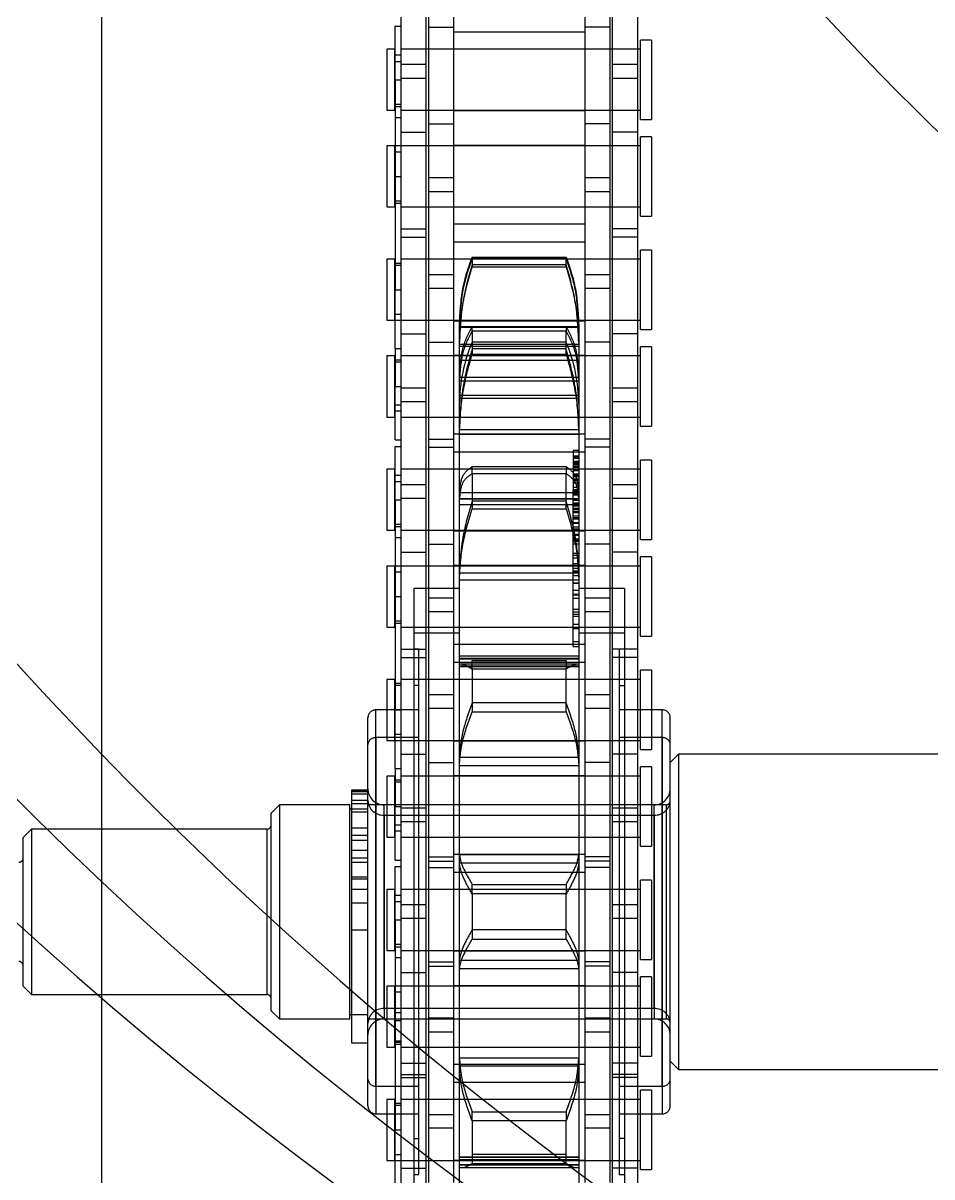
# Model space of a CAD drawing. Header units: metres. Extents: x 0 to 63075, y 0 to 44550.
# Drawn here: x 14320 to 14375, y 24918.5 to 24988.3 of the extents above; entities that cross this region are included whole.
import ezdxf

# ---------------------------------------------------------------- set-up
doc = ezdxf.new("R2010")
doc.units = ezdxf.units.M
doc.header["$LTSCALE"] = 75
doc.linetypes.add('HIDDEN2', pattern=[4.7625, 3.175, -1.5875])
for name, color, linetype in [('SDM', 7, 'Continuous'), ('SL1', 8, 'Continuous'), ('SL4', 4, 'Continuous'), ('ST1', 7, 'HIDDEN2')]:
    doc.layers.add(name, color=color, linetype=linetype)

# ---------------------------------------------------------------- blocks, each defined once
blk = doc.blocks.new('A$C29c634ac')
at = {"layer": 'SL1'}
for centre, major_axis, start_param, end_param in [((6214.183, 2446.586), (0, -241.3), 4.71239, 6.283185), ((6222.004, 2446.586), (0, -241.3), 4.712389, 6.283185), ((6222.004, 2446.586), (0, -241.3), 4.71239, 6.283185), ((6229.827, 2446.586), (0, -241.3), 4.712389, 7.118354), ((6236.388, 2446.586), (0, -182.55), 4.712389, 6.763135)]:
    blk.add_ellipse(centre, major_axis=major_axis, ratio=0.965926, start_param=start_param, end_param=end_param, dxfattribs=at)
blk = doc.blocks.new('A$Ca53c419a')
at = {"layer": 'SL4'}
blk.add_line((215, 486.24), (1004.763, 486.24), dxfattribs=at)
at = {"layer": 'ST1'}
for p, q in [((500.263, 491), (499.763, 490.5)), ((509.763, 490.5), (499.763, 490.5)), ((499.763, 490.5), (499.763, 476.25)), ((500.263, 491), (509.263, 491)), ((509.763, 490.5), (509.263, 491)), ((509.763, 476.25), (509.763, 490.5)), ((215, 486.24), (1004.763, 486.24)), ((498.788, 476), (498.288, 475.5)), ((498.788, 476), (510.738, 476)), ((509.726, 476.25), (499.763, 476.25)), ((511.238, 475.5), (510.738, 476)), ((511.238, 475.5), (498.288, 475.5)), ((498.288, 475.5), (498.288, 471.245)), ((511.238, 471.245), (511.238, 475.5)), ((512.124, 471.145), (496.837, 471.145)), ((496.837, 471.145), (496.837, 470.145)), ((498.288, 471.245), (510.346, 471.245)), ((498.563, 471.245), (498.563, 470.145)), ((498.563, 471.145), (498.563, 470.145)), ((503.67, 471.145), (503.67, 470.145)), ((505.307, 471.145), (505.307, 470.145)), ((506.132, 471.145), (506.132, 470.145)), ((506.766, 471.145), (506.766, 470.145)), ((506.89, 471.145), (506.89, 470.145)), ((507.761, 471.145), (507.761, 470.145)), ((508.039, 471.145), (508.039, 470.145)), ((508.466, 470.145), (508.466, 471.145)), ((509.094, 471.145), (509.094, 470.145)), ((509.405, 471.145), (509.405, 470.145)), ((509.837, 471.145), (509.837, 470.145)), ((510.346, 471.245), (511.238, 471.245)), ((510.794, 470.145), (510.794, 471.145)), ((510.963, 470.145), (510.963, 471.245)), ((510.963, 470.145), (510.963, 471.145)), ((511.321, 471.145), (511.321, 470.145)), ((511.51, 471.145), (511.51, 470.145)), ((511.513, 471.145), (511.513, 470.145)), ((511.899, 471.145), (511.899, 470.145)), ((512.033, 471.145), (512.033, 470.145)), ((512.092, 470.145), (512.092, 471.145)), ((512.124, 470.145), (512.124, 471.145)), ((515.297, 469.656), (492.548, 469.656)), ((492.548, 469.656), (492.548, 467.056)), ((493.036, 470.145), (514.875, 470.145)), ((494.228, 469.656), (494.228, 467.056)), ((494.228, 469.656), (516.977, 469.656)), ((498.288, 470.145), (498.288, 452.105)), ((511.238, 452.105), (511.238, 470.145)), ((514.875, 470.145), (516.489, 470.145)), ((515.297, 467.056), (515.297, 469.656)), ((516.978, 467.056), (516.978, 469.656)), ((493.422, 469), (489.732, 469)), ((489.732, 469), (489.732, 468.526)), ((493.422, 468.526), (493.422, 469)), ((500.279, 469), (496.589, 469)), ((496.589, 469), (496.589, 468.526)), ((498.288, 469.168), (498.288, 452.832)), ((510.611, 469.168), (498.293, 469.168)), ((498.914, 452.832), (498.914, 469.168)), ((498.914, 469.168), (511.232, 469.168)), ((500.279, 468.526), (500.279, 469)), ((506.122, 469), (502.432, 469)), ((502.432, 469), (502.432, 468.526)), ((506.122, 468.526), (506.122, 469)), ((512.974, 469), (509.284, 469)), ((509.284, 469), (509.284, 468.526)), ((510.611, 469.168), (510.611, 452.832)), ((511.238, 452.832), (511.238, 469.168)), ((512.974, 468.526), (512.974, 469)), ((518.822, 469), (515.132, 469)), ((515.132, 469), (515.132, 468.526)), ((518.822, 468.526), (518.822, 469)), ((525.674, 469), (521.984, 469)), ((521.984, 469), (521.984, 468.526)), ((525.674, 468.526), (525.674, 469)), ((531.522, 469), (527.832, 469)), ((527.832, 469), (527.832, 468.526)), ((531.522, 468.526), (531.522, 469)), ((538.374, 469), (534.684, 469)), ((534.684, 469), (534.684, 468.526)), ((538.374, 468.526), (538.374, 469)), ((544.222, 469), (540.532, 469)), ((540.532, 469), (540.532, 468.526)), ((544.222, 468.526), (544.222, 469)), ((551.074, 469), (547.384, 469)), ((547.384, 469), (547.384, 468.526)), ((551.074, 468.526), (551.074, 469)), ((556.922, 469), (553.232, 469)), ((553.232, 469), (553.232, 468.526)), ((556.922, 468.526), (556.922, 469)), ((494.752, 468.157), (485.657, 468.157)), ((488.025, 468.489), (491.577, 468.489)), ((489.274, 468.157), (489.274, 466.637)), ((489.732, 468.526), (493.422, 468.526)), ((489.732, 468.489), (489.732, 466.637)), ((489.732, 468.157), (489.732, 453.659)), ((490.101, 468.526), (490.101, 468.157)), ((491.577, 468.489), (491.577, 468.157)), ((504.277, 468.489), (491.577, 468.489)), ((493.053, 468.157), (493.053, 468.526)), ((493.196, 468.489), (493.196, 468.157)), ((493.422, 466.637), (493.422, 468.157)), ((493.422, 453.659), (493.422, 468.157)), ((494.752, 468.157), (494.752, 466.637)), ((501.102, 468.157), (494.752, 468.157)), ((494.923, 468.157), (494.923, 466.637)), ((495.609, 468.157), (495.609, 466.637)), ((496.589, 468.526), (500.274, 468.526)), ((496.589, 468.157), (496.589, 466.637)), ((496.589, 468.157), (496.589, 453.659)), ((496.758, 468.489), (496.758, 468.157)), ((496.879, 468.489), (496.879, 468.157)), ((496.958, 468.526), (496.958, 468.157)), ((498.19, 468.489), (498.19, 468.157)), ((498.678, 468.489), (498.678, 468.157)), ((499.91, 468.157), (499.91, 468.526)), ((500.274, 468.526), (500.279, 468.526)), ((500.279, 466.637), (500.279, 468.489)), ((500.279, 453.659), (500.279, 468.157)), ((501.102, 468.157), (501.102, 466.637)), ((510.197, 468.157), (501.102, 468.157)), ((501.986, 468.157), (501.986, 468.489)), ((502.432, 468.526), (506.122, 468.526)), ((502.432, 468.157), (502.432, 466.637)), ((502.432, 468.157), (502.432, 453.659)), ((502.658, 468.489), (502.658, 468.157)), ((502.801, 468.526), (502.801, 468.157)), ((504.277, 468.489), (504.277, 468.157)), ((504.277, 468.489), (507.508, 468.489)), ((504.354, 466.637), (504.354, 468.157)), ((505.209, 468.157), (505.209, 466.637)), ((505.384, 468.489), (505.384, 468.157)), ((505.753, 468.157), (505.753, 468.526)), ((506.122, 466.637), (506.122, 468.157)), ((506.122, 453.659), (506.122, 468.157)), ((507.508, 468.489), (507.508, 468.157)), ((507.898, 468.489), (507.898, 468.157)), ((507.898, 468.489), (511.129, 468.489)), ((509.284, 468.526), (512.974, 468.526)), ((509.284, 468.157), (509.284, 466.637)), ((509.284, 468.157), (509.284, 453.659)), ((509.653, 468.526), (509.653, 468.157)), ((510.022, 468.489), (510.022, 468.157)), ((511.057, 468.157), (510.197, 468.157)), ((510.197, 466.637), (510.197, 468.157)), ((520.152, 468.157), (511.057, 468.157)), ((511.057, 468.157), (511.057, 466.637)), ((511.129, 468.489), (511.129, 468.157)), ((513.425, 468.489), (511.129, 468.489)), ((512.605, 468.157), (512.605, 468.526)), ((512.748, 468.489), (512.748, 468.157)), ((512.974, 466.637), (512.974, 468.157)), ((512.974, 453.659), (512.974, 468.157)), ((513.425, 468.489), (516.977, 468.489)), ((513.425, 468.489), (513.425, 468.157)), ((514.304, 468.157), (514.304, 466.637)), ((515.132, 468.526), (518.822, 468.526)), ((515.132, 468.489), (515.132, 466.637)), ((515.132, 468.157), (515.132, 453.659)), ((515.501, 468.526), (515.501, 468.157)), ((516.977, 468.489), (516.977, 468.157)), ((529.677, 468.489), (516.977, 468.489)), ((518.453, 468.157), (518.453, 468.526)), ((518.596, 468.489), (518.596, 468.157)), ((518.822, 466.637), (518.822, 468.157)), ((518.822, 453.659), (518.822, 468.157)), ((520.152, 468.157), (520.152, 466.637)), ((526.502, 468.157), (520.152, 468.157)), ((520.654, 468.157), (520.654, 466.637)), ((521.984, 468.526), (525.674, 468.526)), ((521.984, 468.157), (521.984, 466.637)), ((521.984, 468.157), (521.984, 453.659)), ((522.21, 468.489), (522.21, 468.157)), ((522.353, 468.526), (522.353, 468.157)), ((523.829, 468.489), (523.829, 468.157)), ((525.305, 468.157), (525.305, 468.526)), ((525.674, 466.637), (525.674, 468.489)), ((525.674, 453.659), (525.674, 468.157)), ((526.502, 468.157), (526.502, 466.637)), ((535.597, 468.157), (526.502, 468.157)), ((527.381, 468.157), (527.381, 468.489)), ((527.832, 468.526), (531.522, 468.526)), ((527.832, 468.157), (527.832, 466.637)), ((527.832, 468.157), (527.832, 453.659)), ((528.058, 468.489), (528.058, 468.157)), ((528.201, 468.526), (528.201, 468.157)), ((529.677, 468.489), (529.677, 468.157)), ((529.677, 468.489), (532.908, 468.489)), ((529.749, 466.637), (529.749, 468.157)), ((530.609, 468.157), (530.609, 466.637)), ((530.784, 468.489), (530.784, 468.157)), ((531.153, 468.157), (531.153, 468.526)), ((531.522, 466.637), (531.522, 468.157)), ((531.522, 453.659), (531.522, 468.157)), ((532.908, 468.489), (532.908, 468.157)), ((533.298, 468.489), (533.298, 468.157)), ((533.298, 468.489), (536.529, 468.489)), ((534.684, 468.526), (538.374, 468.526)), ((534.684, 468.157), (534.684, 466.637)), ((534.684, 468.157), (534.684, 453.659)), ((535.053, 468.526), (535.053, 468.157)), ((535.422, 468.489), (535.422, 468.157)), ((536.457, 468.157), (535.597, 468.157)), ((535.597, 466.637), (535.597, 468.157)), ((545.552, 468.157), (536.457, 468.157)), ((536.457, 468.157), (536.457, 466.637)), ((536.529, 468.489), (536.529, 468.157)), ((538.825, 468.489), (536.529, 468.489)), ((538.005, 468.157), (538.005, 468.526)), ((538.148, 468.489), (538.148, 468.157)), ((538.374, 466.637), (538.374, 468.157)), ((538.374, 453.659), (538.374, 468.157)), ((538.825, 468.489), (542.377, 468.489)), ((538.825, 468.489), (538.825, 468.157)), ((539.704, 468.157), (539.704, 466.637)), ((540.532, 468.526), (544.222, 468.526)), ((540.532, 468.489), (540.532, 466.637)), ((540.532, 468.157), (540.532, 453.659)), ((540.901, 468.526), (540.901, 468.157)), ((542.377, 468.489), (542.377, 468.157)), ((555.077, 468.489), (542.377, 468.489)), ((543.853, 468.157), (543.853, 468.526)), ((543.996, 468.489), (543.996, 468.157)), ((544.222, 466.637), (544.222, 468.157)), ((544.222, 453.659), (544.222, 468.157)), ((545.552, 468.157), (545.552, 466.637)), ((551.902, 468.157), (545.552, 468.157)), ((546.054, 468.157), (546.054, 466.637)), ((547.384, 468.526), (551.074, 468.526)), ((547.384, 468.157), (547.384, 466.637)), ((547.384, 468.157), (547.384, 453.659)), ((547.61, 468.489), (547.61, 468.157)), ((547.753, 468.526), (547.753, 468.157)), ((549.229, 468.489), (549.229, 468.157)), ((550.705, 468.157), (550.705, 468.526)), ((551.074, 466.637), (551.074, 468.489)), ((551.074, 453.659), (551.074, 468.157)), ((551.902, 468.157), (551.902, 466.637)), ((560.997, 468.157), (551.902, 468.157)), ((552.781, 468.157), (552.781, 468.489)), ((553.232, 468.526), (556.922, 468.526)), ((553.232, 468.157), (553.232, 466.637)), ((553.232, 468.157), (553.232, 453.659)), ((553.458, 468.489), (553.458, 468.157)), ((553.601, 468.526), (553.601, 468.157)), ((555.077, 468.489), (555.077, 468.157)), ((555.077, 468.489), (558.308, 468.489)), ((555.149, 466.637), (555.149, 468.157)), ((556.009, 468.157), (556.009, 466.637)), ((556.184, 468.489), (556.184, 468.157)), ((556.553, 468.157), (556.553, 468.526)), ((556.922, 466.637), (556.922, 468.157)), ((556.922, 453.659), (556.922, 468.157)), ((558.308, 468.489), (558.308, 468.157)), ((521.617, 467.375), (485.219, 467.375)), ((488.883, 467.375), (488.883, 467.056)), ((488.883, 467.056), (518.457, 467.056)), ((491.068, 467.375), (491.068, 467.056)), ((518.457, 467.056), (518.457, 467.375)), ((518.457, 467.056), (520.642, 467.056)), ((520.642, 467.056), (520.642, 467.375)), ((521.617, 464.605), (521.617, 467.375)), ((524.307, 467.375), (521.617, 467.375)), ((524.307, 464.605), (524.307, 467.375)), ((494.752, 466.637), (485.657, 466.637)), ((497.497, 466.485), (488.402, 466.485)), ((489.732, 466.485), (489.732, 464.965)), ((491.684, 464.965), (491.684, 466.485)), ((492.514, 466.485), (492.514, 464.965)), ((493.422, 464.965), (493.422, 466.485)), ((501.102, 466.637), (494.752, 466.637)), ((496.589, 466.485), (496.589, 464.965)), ((498.357, 466.485), (497.497, 466.485)), ((497.497, 464.965), (497.497, 466.485)), ((507.452, 466.485), (498.357, 466.485)), ((498.357, 466.485), (498.357, 464.965)), ((500.279, 464.965), (500.279, 466.485)), ((510.197, 466.637), (501.102, 466.637)), ((501.47, 466.485), (501.47, 464.965)), ((501.745, 466.485), (501.745, 464.965)), ((502.432, 466.485), (502.432, 464.965)), ((506.122, 464.965), (506.122, 466.485)), ((507.452, 466.485), (507.452, 464.965)), ((513.802, 466.485), (507.452, 466.485)), ((507.818, 466.485), (507.818, 464.965)), ((508.093, 466.485), (508.093, 464.965)), ((509.284, 466.485), (509.284, 464.965)), ((511.057, 466.637), (510.197, 466.637)), ((520.152, 466.637), (511.057, 466.637)), ((512.974, 464.965), (512.974, 466.485)), ((513.802, 466.485), (513.802, 464.965)), ((522.897, 466.485), (513.802, 466.485)), ((515.132, 466.485), (515.132, 464.965)), ((517.049, 464.965), (517.049, 466.485)), ((517.909, 466.485), (517.909, 464.965)), ((518.822, 464.965), (518.822, 466.485)), ((526.502, 466.637), (520.152, 466.637)), ((521.984, 466.485), (521.984, 464.965)), ((523.757, 466.485), (522.897, 466.485)), ((522.897, 464.965), (522.897, 466.485)), ((532.852, 466.485), (523.757, 466.485)), ((523.757, 466.485), (523.757, 464.965)), ((525.674, 464.965), (525.674, 466.485)), ((535.597, 466.637), (526.502, 466.637)), ((527.004, 466.485), (527.004, 464.965)), ((527.832, 466.485), (527.832, 464.965)), ((531.522, 464.965), (531.522, 466.485)), ((532.852, 466.485), (532.852, 464.965)), ((539.202, 466.485), (532.852, 466.485)), ((533.354, 466.485), (533.354, 464.965)), ((534.684, 466.485), (534.684, 464.965)), ((536.457, 466.637), (535.597, 466.637)), ((545.552, 466.637), (536.457, 466.637)), ((538.374, 464.965), (538.374, 466.485)), ((539.202, 466.485), (539.202, 464.965)), ((548.297, 466.485), (539.202, 466.485)), ((540.532, 466.485), (540.532, 464.965)), ((542.449, 464.965), (542.449, 466.485)), ((543.309, 466.485), (543.309, 464.965)), ((544.222, 464.965), (544.222, 466.485)), ((551.902, 466.637), (545.552, 466.637)), ((547.384, 466.485), (547.384, 464.965)), ((549.157, 466.485), (548.297, 466.485)), ((548.297, 464.965), (548.297, 466.485)), ((558.252, 466.485), (549.157, 466.485)), ((549.157, 466.485), (549.157, 464.965)), ((551.074, 464.965), (551.074, 466.485)), ((560.997, 466.637), (551.902, 466.637)), ((552.404, 466.485), (552.404, 464.965)), ((553.232, 466.485), (553.232, 464.965)), ((556.922, 464.965), (556.922, 466.485)), ((558.252, 466.485), (558.252, 464.965)), ((564.602, 466.485), (558.252, 466.485)), ((497.497, 464.965), (488.402, 464.965)), ((489.724, 457.035), (489.724, 464.965)), ((489.732, 464.965), (489.732, 457.035)), ((493.422, 457.035), (493.422, 464.965)), ((494.474, 464.965), (494.474, 457.035)), ((495.537, 457.035), (495.537, 464.965)), ((496.589, 464.965), (496.589, 457.035)), ((498.357, 464.965), (497.497, 464.965)), ((507.452, 464.965), (498.357, 464.965)), ((500.279, 457.035), (500.279, 464.965)), ((500.317, 464.965), (500.317, 457.035)), ((502.394, 457.035), (502.394, 464.965)), ((502.432, 464.965), (502.432, 457.035)), ((506.122, 457.035), (506.122, 464.965)), ((507.169, 464.965), (507.169, 457.035)), ((513.802, 464.965), (507.452, 464.965)), ((508.237, 457.035), (508.237, 464.965)), ((509.284, 464.965), (509.284, 457.035)), ((512.974, 457.035), (512.974, 464.965)), ((513.017, 464.965), (513.017, 457.035)), ((522.897, 464.965), (513.802, 464.965)), ((515.089, 457.035), (515.089, 464.965)), ((515.132, 464.965), (515.132, 457.035)), ((518.822, 457.035), (518.822, 464.965)), ((519.869, 464.965), (519.869, 457.035)), ((520.937, 457.035), (520.937, 464.965)), ((521.984, 464.965), (521.984, 457.035)), ((523.757, 464.965), (522.897, 464.965)), ((532.852, 464.965), (523.757, 464.965)), ((525.674, 457.035), (525.674, 464.965)), ((525.717, 464.965), (525.717, 457.035)), ((527.789, 457.035), (527.789, 464.965)), ((527.832, 464.965), (527.832, 457.035)), ((531.522, 457.035), (531.522, 464.965)), ((532.569, 464.965), (532.569, 457.035)), ((539.202, 464.965), (532.852, 464.965)), ((533.637, 457.035), (533.637, 464.965)), ((534.684, 464.965), (534.684, 457.035)), ((538.374, 457.035), (538.374, 464.965)), ((538.417, 464.965), (538.417, 457.035)), ((548.297, 464.965), (539.202, 464.965)), ((540.489, 457.035), (540.489, 464.965)), ((540.532, 464.965), (540.532, 457.035)), ((544.222, 457.035), (544.222, 464.965)), ((545.269, 464.965), (545.269, 457.035)), ((546.337, 457.035), (546.337, 464.965)), ((547.384, 464.965), (547.384, 457.035)), ((549.157, 464.965), (548.297, 464.965)), ((558.252, 464.965), (549.157, 464.965)), ((551.074, 457.035), (551.074, 464.965)), ((551.117, 464.965), (551.117, 457.035)), ((553.189, 457.035), (553.189, 464.965)), ((553.232, 464.965), (553.232, 457.035)), ((556.922, 457.035), (556.922, 464.965)), ((557.969, 464.965), (557.969, 457.035)), ((564.602, 464.965), (558.252, 464.965)), ((484.282, 464.605), (489.425, 464.605)), ((489.296, 464.608), (489.296, 457.393)), ((489.425, 464.605), (495.357, 464.605)), ((489.442, 457.395), (489.442, 464.605)), ((489.473, 457.395), (489.473, 464.605)), ((489.79, 464.608), (489.79, 457.393)), ((489.907, 457.395), (489.907, 464.605)), ((489.932, 457.395), (489.932, 464.605)), ((495.357, 464.605), (495.428, 464.605)), ((495.428, 457.395), (495.428, 464.605)), ((495.428, 464.605), (501.313, 464.605)), ((495.925, 457.395), (495.925, 464.605)), ((501.313, 457.395), (501.313, 464.605)), ((501.313, 464.605), (501.341, 464.605)), ((501.341, 464.605), (507.671, 464.605)), ((501.825, 457.395), (501.825, 464.605)), ((507.671, 464.605), (507.7, 464.605)), ((507.7, 457.395), (507.7, 464.605)), ((507.7, 464.605), (513.6, 464.605)), ((508.212, 457.395), (508.212, 464.605)), ((513.6, 457.395), (513.6, 464.605)), ((513.6, 464.605), (513.669, 464.605)), ((513.669, 464.605), (519.633, 464.605)), ((514.097, 457.395), (514.097, 464.605)), ((519.593, 464.605), (519.593, 457.395)), ((519.618, 457.395), (519.618, 464.605)), ((519.633, 464.605), (524.821, 464.605)), ((519.735, 457.393), (519.735, 464.608)), ((520.052, 464.605), (520.052, 457.395)), ((520.083, 457.395), (520.083, 464.605)), ((520.229, 457.393), (520.229, 464.608)), ((524.821, 457.395), (524.821, 464.605)), ((524.821, 464.605), (524.924, 464.605)), ((524.924, 464.605), (529.802, 464.605)), ((525.243, 457.395), (525.243, 464.605)), ((529.388, 464.605), (529.388, 457.395)), ((529.729, 464.605), (529.729, 457.395)), ((529.743, 457.395), (529.743, 464.605)), ((529.802, 464.605), (533.623, 464.605)), ((530.106, 457.395), (530.106, 464.605)), ((533.623, 457.395), (533.623, 464.605)), ((533.623, 464.605), (533.746, 464.605)), ((533.746, 464.605), (535.47, 464.605)), ((533.918, 457.395), (533.918, 464.605)), ((535.47, 464.605), (536.95, 464.605)), ((535.823, 464.605), (535.823, 457.395)), ((536.004, 464.605), (536.004, 457.395)), ((536.856, 457.395), (536.856, 464.605)), ((536.95, 464.605), (538.943, 464.605)), ((537.072, 457.395), (537.072, 464.605)), ((538.12, 464.605), (538.12, 457.395)), ((538.943, 457.395), (538.943, 464.605)), ((538.943, 464.605), (539.073, 464.605)), ((539.073, 464.605), (540.217, 464.605)), ((539.078, 457.395), (539.078, 464.605)), ((540.098, 457.395), (540.098, 464.605)), ((540.141, 457.395), (540.141, 464.605)), ((540.141, 464.605), (540.261, 464.605)), ((492.124, 463.843), (489.554, 463.843)), ((489.554, 463.843), (489.554, 458.157)), ((490.09, 458.157), (490.09, 463.843)), ((492.124, 458.157), (492.124, 463.843)), ((492.124, 463.843), (492.674, 463.843)), ((492.674, 463.843), (492.674, 458.157)), ((505.845, 463.843), (503.102, 463.843)), ((503.102, 463.843), (503.102, 458.157)), ((503.68, 458.157), (503.68, 463.843)), ((505.845, 458.157), (505.845, 463.843)), ((505.845, 463.843), (506.423, 463.843)), ((506.423, 463.843), (506.423, 458.157)), ((519.435, 463.843), (516.851, 463.843)), ((516.851, 463.843), (516.851, 458.157)), ((517.401, 458.157), (517.401, 463.843)), ((519.435, 458.157), (519.435, 463.843)), ((519.435, 463.843), (519.971, 463.843)), ((519.971, 463.843), (519.971, 458.157)), ((531.255, 463.843), (529.141, 463.843)), ((529.141, 463.843), (529.141, 458.157)), ((529.597, 458.157), (529.597, 463.843)), ((531.255, 458.157), (531.255, 463.843)), ((531.255, 463.843), (531.685, 463.843)), ((531.685, 463.843), (531.685, 458.157)), ((539.206, 463.843), (538.491, 463.843)), ((538.491, 463.843), (538.491, 458.157)), ((538.798, 458.157), (538.798, 463.843)), ((539.206, 458.157), (539.206, 463.843)), ((539.88, 463.843), (539.206, 463.843)), ((539.88, 458.157), (539.88, 463.843)), ((539.88, 463.843), (540.152, 463.843)), ((540.152, 463.843), (540.152, 458.157)), ((543.773, 463.843), (543.773, 458.157)), ((544.269, 463.843), (543.773, 463.843)), ((543.893, 458.157), (543.893, 463.843)), ((544.269, 458.157), (544.269, 463.843)), ((544.35, 463.843), (544.35, 458.157)), ((489.554, 458.157), (492.124, 458.157)), ((492.674, 458.157), (492.124, 458.157)), ((503.102, 458.157), (505.845, 458.157)), ((506.423, 458.157), (505.845, 458.157)), ((516.851, 458.157), (519.435, 458.157)), ((519.971, 458.157), (519.435, 458.157)), ((520.816, 457.73), (521.889, 457.73)), ((520.816, 457.73), (520.816, 457.395)), ((521.117, 457.73), (521.117, 457.395)), ((521.889, 457.73), (522.162, 457.73)), ((521.889, 457.73), (521.889, 457.395)), ((522.162, 457.73), (524.21, 457.73)), ((522.162, 457.73), (522.162, 457.395)), ((522.635, 457.73), (522.635, 457.395)), ((522.764, 457.73), (522.764, 457.395)), ((522.906, 457.73), (522.906, 457.395)), ((523.065, 457.73), (523.065, 457.395)), ((523.736, 457.73), (523.736, 457.395)), ((523.938, 457.73), (523.938, 457.395)), ((523.969, 457.73), (523.969, 457.395)), ((524.21, 457.73), (524.21, 457.395)), ((524.21, 457.73), (525.102, 457.73)), ((524.633, 457.73), (524.633, 457.395)), ((524.658, 457.73), (524.658, 457.395)), ((525.102, 457.73), (525.373, 457.73)), ((525.102, 457.73), (525.102, 457.395)), ((525.322, 457.73), (525.322, 457.395)), ((525.368, 457.73), (525.368, 457.395)), ((525.373, 457.73), (525.373, 457.395)), ((525.373, 457.73), (526.458, 457.73)), ((525.553, 457.73), (525.553, 457.395)), ((525.818, 457.73), (525.818, 457.395)), ((526.162, 457.73), (526.162, 457.395)), ((526.338, 457.73), (526.338, 457.395)), ((526.458, 457.73), (526.692, 457.73)), ((526.458, 457.73), (526.458, 457.395)), ((526.692, 457.73), (528.045, 457.73)), ((527.024, 457.73), (527.024, 457.395)), ((527.17, 457.73), (527.17, 457.395)), ((527.243, 457.73), (527.243, 457.395)), ((527.323, 457.73), (527.323, 457.395)), ((527.531, 457.73), (527.531, 457.395)), ((527.59, 457.73), (527.59, 457.395)), ((527.812, 457.73), (527.812, 457.395)), ((527.919, 457.73), (527.919, 457.395)), ((528.045, 457.73), (528.045, 457.395)), ((528.045, 457.73), (528.275, 457.73)), ((528.048, 457.73), (528.048, 457.395)), ((528.275, 457.73), (528.275, 457.395)), ((528.275, 457.73), (529.166, 457.73)), ((528.313, 457.73), (528.313, 457.395)), ((528.529, 457.73), (528.529, 457.395)), ((528.604, 457.73), (528.604, 457.395)), ((528.702, 457.73), (528.702, 457.395)), ((528.905, 457.73), (528.905, 457.395)), ((528.99, 457.73), (528.99, 457.395)), ((529.112, 457.73), (529.112, 457.395)), ((529.141, 458.157), (531.255, 458.157)), ((529.166, 457.73), (529.166, 457.395)), ((529.166, 457.73), (529.342, 457.73)), ((529.313, 457.73), (529.313, 457.395)), ((529.342, 457.73), (529.342, 457.395)), ((529.342, 457.73), (530.028, 457.73)), ((529.481, 457.73), (529.481, 457.395)), ((529.501, 457.73), (529.501, 457.395)), ((529.648, 457.73), (529.648, 457.395)), ((529.766, 457.73), (529.766, 457.395)), ((529.976, 457.73), (529.976, 457.395)), ((530.005, 457.73), (530.005, 457.395)), ((530.028, 457.73), (530.028, 457.395)), ((530.028, 457.73), (530.247, 457.73)), ((530.034, 457.73), (530.034, 457.395)), ((530.069, 457.73), (530.069, 457.395)), ((530.139, 457.73), (530.139, 457.395)), ((530.155, 457.73), (530.155, 457.395)), ((530.247, 457.73), (530.247, 457.395)), ((530.703, 457.73), (530.247, 457.73)), ((530.309, 457.73), (530.309, 457.395)), ((530.441, 457.73), (530.441, 457.395)), ((531.485, 457.73), (530.703, 457.73)), ((530.703, 457.73), (530.703, 457.395)), ((530.844, 457.73), (530.844, 457.395)), ((530.868, 457.73), (530.868, 457.395)), ((530.944, 457.73), (530.944, 457.395)), ((531.096, 457.73), (531.096, 457.395)), ((531.154, 457.73), (531.154, 457.395)), ((531.193, 457.73), (531.193, 457.395)), ((531.685, 458.157), (531.255, 458.157)), ((531.255, 457.73), (531.255, 457.395)), ((531.455, 457.73), (531.455, 457.395)), ((531.464, 457.73), (531.464, 457.395)), ((531.483, 457.73), (531.483, 457.395)), ((531.485, 457.73), (531.485, 457.395)), ((531.815, 457.73), (531.485, 457.73)), ((531.492, 457.73), (531.492, 457.395)), ((531.643, 457.73), (531.643, 457.395)), ((531.664, 457.395), (531.664, 457.73)), ((531.682, 457.73), (531.682, 457.395)), ((531.683, 457.395), (531.683, 457.73)), ((531.815, 457.73), (531.815, 457.395)), ((531.904, 457.73), (531.815, 457.73)), ((531.833, 457.395), (531.833, 457.73)), ((531.904, 457.73), (531.904, 457.395)), ((532.201, 457.73), (531.904, 457.73)), ((531.925, 457.73), (531.925, 457.395)), ((531.99, 457.73), (531.99, 457.395)), ((531.996, 457.395), (531.996, 457.73)), ((532.201, 457.73), (532.201, 457.395)), ((532.276, 457.73), (532.201, 457.73)), ((532.276, 457.73), (532.276, 457.395)), ((532.66, 457.73), (532.276, 457.73)), ((532.325, 457.395), (532.325, 457.73)), ((532.66, 457.395), (532.66, 457.73)), ((538.491, 458.157), (539.206, 458.157)), ((539.206, 458.157), (539.88, 458.157)), ((540.152, 458.157), (539.88, 458.157)), ((543.773, 458.157), (544.269, 458.157)), ((489.425, 457.395), (484.282, 457.395)), ((497.497, 457.035), (488.402, 457.035)), ((495.357, 457.395), (489.425, 457.395)), ((489.732, 457.035), (489.732, 455.515)), ((491.684, 455.515), (491.684, 457.035)), ((492.514, 457.035), (492.514, 455.515)), ((493.422, 455.515), (493.422, 457.035)), ((495.428, 457.395), (495.357, 457.395)), ((501.313, 457.395), (495.428, 457.395)), ((496.589, 457.035), (496.589, 455.515)), ((498.357, 457.035), (497.497, 457.035)), ((497.497, 455.515), (497.497, 457.035)), ((507.452, 457.035), (498.357, 457.035)), ((498.357, 457.035), (498.357, 455.515)), ((500.279, 455.515), (500.279, 457.035)), ((501.341, 457.395), (501.313, 457.395)), ((507.671, 457.395), (501.341, 457.395)), ((501.47, 455.515), (501.47, 457.035)), ((501.745, 455.515), (501.745, 457.035)), ((502.432, 457.035), (502.432, 455.515)), ((506.122, 455.515), (506.122, 457.035)), ((507.452, 455.515), (507.452, 457.035)), ((513.802, 457.035), (507.452, 457.035)), ((507.7, 457.395), (507.671, 457.395)), ((513.6, 457.395), (507.7, 457.395)), ((507.818, 455.515), (507.818, 457.035)), ((508.093, 455.515), (508.093, 457.035)), ((509.284, 457.035), (509.284, 455.515)), ((512.974, 455.515), (512.974, 457.035)), ((513.669, 457.395), (513.6, 457.395)), ((519.633, 457.395), (513.669, 457.395)), ((513.802, 455.515), (513.802, 457.035)), ((522.897, 457.035), (513.802, 457.035)), ((515.132, 457.035), (515.132, 455.515)), ((517.049, 455.515), (517.049, 457.035)), ((517.909, 457.035), (517.909, 455.515)), ((518.822, 455.515), (518.822, 457.035)), ((524.821, 457.395), (519.633, 457.395)), ((521.617, 454.625), (521.617, 457.395)), ((521.984, 457.035), (521.984, 455.515)), ((523.757, 457.035), (522.897, 457.035)), ((522.897, 455.515), (522.897, 457.035)), ((532.852, 457.035), (523.757, 457.035)), ((523.757, 457.035), (523.757, 455.515)), ((524.307, 454.625), (524.307, 457.395)), ((524.924, 457.395), (524.821, 457.395)), ((529.802, 457.395), (524.924, 457.395)), ((525.674, 455.515), (525.674, 457.035)), ((527.004, 455.515), (527.004, 457.035)), ((527.832, 457.035), (527.832, 455.515)), ((533.623, 457.395), (529.802, 457.395)), ((531.522, 455.515), (531.522, 457.035)), ((532.852, 455.515), (532.852, 457.035)), ((539.202, 457.035), (532.852, 457.035)), ((533.354, 455.515), (533.354, 457.035)), ((533.746, 457.395), (533.623, 457.395)), ((535.47, 457.395), (533.746, 457.395)), ((534.684, 457.035), (534.684, 455.515)), ((536.95, 457.395), (535.47, 457.395)), ((538.943, 457.395), (536.95, 457.395)), ((538.374, 455.515), (538.374, 457.035)), ((539.073, 457.395), (538.943, 457.395)), ((540.217, 457.395), (539.073, 457.395)), ((539.202, 455.515), (539.202, 457.035)), ((548.297, 457.035), (539.202, 457.035)), ((540.261, 457.395), (540.141, 457.395)), ((540.532, 457.035), (540.532, 455.515)), ((542.449, 455.515), (542.449, 457.035)), ((543.309, 457.035), (543.309, 455.515)), ((544.222, 455.515), (544.222, 457.035)), ((547.384, 457.035), (547.384, 455.515)), ((549.157, 457.035), (548.297, 457.035)), ((548.297, 455.515), (548.297, 457.035)), ((558.252, 457.035), (549.157, 457.035)), ((549.157, 457.035), (549.157, 455.515)), ((551.074, 455.515), (551.074, 457.035)), ((552.404, 455.515), (552.404, 457.035)), ((553.232, 457.035), (553.232, 455.515)), ((556.922, 455.515), (556.922, 457.035)), ((558.252, 455.515), (558.252, 457.035)), ((564.602, 457.035), (558.252, 457.035)), ((494.752, 455.363), (485.657, 455.363)), ((497.497, 455.515), (488.402, 455.515)), ((518.457, 454.944), (488.883, 454.944)), ((488.883, 454.944), (488.883, 454.625)), ((489.274, 453.843), (489.274, 455.363)), ((489.732, 455.363), (489.732, 453.843)), ((491.068, 454.625), (491.068, 454.944)), ((492.548, 454.944), (492.548, 452.344)), ((493.422, 453.843), (493.422, 455.363)), ((494.228, 454.944), (494.228, 452.344)), ((494.752, 453.843), (494.752, 455.363)), ((501.102, 455.363), (494.752, 455.363)), ((494.923, 453.843), (494.923, 455.363)), ((495.609, 453.843), (495.609, 455.363)), ((496.589, 455.363), (496.589, 453.843)), ((498.357, 455.515), (497.497, 455.515)), ((507.452, 455.515), (498.357, 455.515)), ((500.279, 453.843), (500.279, 455.363)), ((501.102, 453.843), (501.102, 455.363)), ((510.197, 455.363), (501.102, 455.363)), ((502.432, 455.363), (502.432, 453.843)), ((504.354, 453.843), (504.354, 455.363)), ((505.209, 455.363), (505.209, 453.843)), ((506.122, 453.843), (506.122, 455.363)), ((513.802, 455.515), (507.452, 455.515)), ((509.284, 455.363), (509.284, 453.843)), ((511.057, 455.363), (510.197, 455.363)), ((510.197, 453.843), (510.197, 455.363)), ((520.152, 455.363), (511.057, 455.363)), ((511.057, 455.363), (511.057, 453.843)), ((512.974, 453.843), (512.974, 455.363)), ((522.897, 455.515), (513.802, 455.515)), ((514.304, 453.843), (514.304, 455.363)), ((515.132, 455.363), (515.132, 453.843)), ((515.297, 452.344), (515.297, 454.944)), ((516.978, 452.344), (516.978, 454.944)), ((518.457, 454.944), (518.457, 454.625)), ((520.642, 454.944), (518.457, 454.944)), ((518.822, 453.843), (518.822, 455.363)), ((520.152, 453.843), (520.152, 455.363)), ((526.502, 455.363), (520.152, 455.363)), ((520.642, 454.625), (520.642, 454.944)), ((520.654, 453.843), (520.654, 455.363)), ((521.984, 455.363), (521.984, 453.843)), ((523.757, 455.515), (522.897, 455.515)), ((532.852, 455.515), (523.757, 455.515)), ((525.674, 453.843), (525.674, 455.363)), ((526.502, 453.843), (526.502, 455.363)), ((535.597, 455.363), (526.502, 455.363)), ((527.832, 455.363), (527.832, 453.843)), ((529.749, 453.843), (529.749, 455.363)), ((530.609, 455.363), (530.609, 453.843)), ((531.522, 453.843), (531.522, 455.363)), ((539.202, 455.515), (532.852, 455.515)), ((534.684, 455.363), (534.684, 453.843)), ((536.457, 455.363), (535.597, 455.363)), ((535.597, 453.843), (535.597, 455.363)), ((545.552, 455.363), (536.457, 455.363)), ((536.457, 455.363), (536.457, 453.843)), ((538.374, 453.843), (538.374, 455.363)), ((548.297, 455.515), (539.202, 455.515)), ((539.704, 453.843), (539.704, 455.363)), ((540.532, 455.363), (540.532, 453.843)), ((544.222, 453.843), (544.222, 455.363)), ((545.552, 453.843), (545.552, 455.363)), ((551.902, 455.363), (545.552, 455.363)), ((546.054, 453.843), (546.054, 455.363)), ((547.384, 455.363), (547.384, 453.843)), ((549.157, 455.515), (548.297, 455.515)), ((558.252, 455.515), (549.157, 455.515)), ((551.074, 453.843), (551.074, 455.363)), ((551.902, 453.843), (551.902, 455.363)), ((560.997, 455.363), (551.902, 455.363)), ((553.232, 455.363), (553.232, 453.843)), ((555.149, 453.843), (555.149, 455.363)), ((556.009, 455.363), (556.009, 453.843)), ((556.922, 453.843), (556.922, 455.363)), ((564.602, 455.515), (558.252, 455.515)), ((521.617, 454.625), (485.219, 454.625)), ((524.307, 454.625), (521.617, 454.625)), ((494.752, 453.843), (485.657, 453.843)), ((489.179, 453.659), (493.976, 453.659)), ((489.179, 453.659), (489.179, 453)), ((493.976, 453), (493.976, 453.659)), ((501.102, 453.843), (494.752, 453.843)), ((496.035, 453.659), (500.832, 453.659)), ((496.035, 453.659), (496.035, 453)), ((500.832, 453), (500.832, 453.659)), ((510.197, 453.843), (501.102, 453.843)), ((501.879, 453.659), (506.676, 453.659)), ((501.879, 453.659), (501.879, 453)), ((506.676, 453), (506.676, 453.659)), ((508.731, 453.659), (513.528, 453.659)), ((508.731, 453.659), (508.731, 453)), ((511.057, 453.843), (510.197, 453.843)), ((520.152, 453.843), (511.057, 453.843)), ((513.528, 453), (513.528, 453.659)), ((514.579, 453.659), (519.376, 453.659)), ((514.579, 453.659), (514.579, 453)), ((519.376, 453), (519.376, 453.659)), ((526.502, 453.843), (520.152, 453.843)), ((521.431, 453.659), (526.228, 453.659)), ((521.431, 453.659), (521.431, 453)), ((526.228, 453), (526.228, 453.659)), ((535.597, 453.843), (526.502, 453.843)), ((527.279, 453.659), (532.076, 453.659)), ((527.279, 453.659), (527.279, 453)), ((532.076, 453), (532.076, 453.659)), ((534.131, 453.659), (538.928, 453.659)), ((534.131, 453.659), (534.131, 453)), ((536.457, 453.843), (535.597, 453.843)), ((545.552, 453.843), (536.457, 453.843)), ((538.928, 453), (538.928, 453.659)), ((539.979, 453.659), (544.776, 453.659)), ((539.979, 453.659), (539.979, 453)), ((544.776, 453), (544.776, 453.659)), ((551.902, 453.843), (545.552, 453.843)), ((546.831, 453.659), (551.628, 453.659)), ((546.831, 453.659), (546.831, 453)), ((551.628, 453), (551.628, 453.659)), ((560.997, 453.843), (551.902, 453.843)), ((552.679, 453.659), (557.476, 453.659)), ((552.679, 453.659), (552.679, 453)), ((557.476, 453), (557.476, 453.659)), ((493.976, 453), (489.179, 453)), ((500.832, 453), (496.035, 453)), ((510.611, 452.832), (498.293, 452.832)), ((498.914, 452.832), (511.232, 452.832)), ((506.676, 453), (501.879, 453)), ((513.528, 453), (508.731, 453)), ((519.376, 453), (514.579, 453)), ((526.228, 453), (521.431, 453)), ((532.076, 453), (527.279, 453)), ((538.928, 453), (534.131, 453)), ((544.776, 453), (539.979, 453)), ((551.628, 453), (546.831, 453)), ((557.476, 453), (552.679, 453)), ((515.297, 452.344), (492.548, 452.344)), ((494.228, 452.344), (516.977, 452.344)), ((511.23, 452.105), (498.295, 452.105)), ((493.036, 451.855), (514.875, 451.855)), ((495.738, 451.855), (495.238, 451.355)), ((514.288, 451.355), (513.788, 451.855)), ((514.875, 451.855), (516.489, 451.855)), ((514.288, 451.355), (495.238, 451.355)), ((495.238, 451.355), (495.238, 420.765)), ((514.288, 420.765), (514.288, 451.355))]:
    blk.add_line(p, q, dxfattribs=at)
for centre, radius, start, end in [((501.513, 491.25), 0.25, 270, 0), ((508.013, 491.25), 0.25, 180, 270), ((499.513, 476.25), 0.25, 270, 0), ((510.013, 476.25), 0.25, 180, 270), ((493.036, 469.656), 0.489, 90, 180), ((494.686, 469.688), 0.459, 94.53893, 183.91324), ((497.31, 469.168), 0.977, 0, 90), ((497.982, 469.213), 0.934, 357.23726, 86.94097), ((511.543, 469.213), 0.934, 93.05903, 182.76274), ((512.215, 469.168), 0.977, 90, 180), ((514.839, 469.688), 0.459, 356.08676, 85.46107), ((516.489, 469.656), 0.489, 0, 90), ((535.454, 454.987), 9.618, 67.03979, 89.90798), ((535.454, 467.013), 9.618, 270.09202, 292.96021), ((497.31, 452.832), 0.977, 270, 0), ((497.982, 452.787), 0.934, 273.05903, 2.76274), ((511.543, 452.787), 0.934, 177.23726, 266.94097), ((512.215, 452.832), 0.977, 180, 270), ((493.036, 452.344), 0.489, 180, 270), ((494.686, 452.312), 0.459, 176.08676, 265.46107), ((498.038, 452.105), 0.25, 270, 0), ((511.488, 452.105), 0.25, 180, 270), ((514.839, 452.312), 0.459, 274.53893, 3.91324), ((516.489, 452.344), 0.489, 270, 0)]:
    blk.add_arc(centre, radius, start, end, dxfattribs=at)
for points, knots in [([(489.324, 464.439), (489.315, 464.429), (489.255, 464.36), (489.417, 464.08), (489.554, 463.843)], [0, 0, 0, 0, 0.151986, 1, 1, 1, 1]), ([(492.124, 463.843), (492.723, 464.059), (493.921, 464.492), (494.879, 464.567), (495.357, 464.605)], [0, 0, 0, 0, 0.500133, 1, 1, 1, 1]), ([(495.856, 464.605), (495.387, 464.567), (494.449, 464.492), (493.266, 464.059), (492.674, 463.843)], [0, 0, 0, 0, 0.499464, 1, 1, 1, 1]), ([(501.341, 464.605), (501.552, 464.567), (501.974, 464.492), (502.726, 464.059), (503.102, 463.843)], [0, 0, 0, 0, 0.499479, 1, 1, 1, 1]), ([(503.68, 463.843), (503.294, 464.059), (502.522, 464.492), (502.077, 464.567), (501.854, 464.605)], [0, 0, 0, 0, 0.500372, 1, 1, 1, 1]), ([(505.845, 463.843), (506.231, 464.059), (507.003, 464.492), (507.448, 464.567), (507.671, 464.605)], [0, 0, 0, 0, 0.500372, 1, 1, 1, 1]), ([(508.184, 464.605), (507.973, 464.567), (507.551, 464.492), (506.799, 464.059), (506.423, 463.843)], [0, 0, 0, 0, 0.499479, 1, 1, 1, 1]), ([(513.669, 464.605), (514.138, 464.567), (515.076, 464.492), (516.259, 464.059), (516.851, 463.843)], [0, 0, 0, 0, 0.499464, 1, 1, 1, 1]), ([(517.401, 463.843), (516.802, 464.059), (515.604, 464.492), (514.646, 464.567), (514.168, 464.605)], [0, 0, 0, 0, 0.500133, 1, 1, 1, 1]), ([(519.435, 463.843), (519.579, 464.077), (519.763, 464.373), (519.709, 464.443), (519.697, 464.458)], [0, 0, 0, 0, 0.78694, 1, 1, 1, 1]), ([(524.924, 464.605), (525.593, 464.567), (526.934, 464.492), (528.405, 464.06), (529.141, 463.843)], [0, 0, 0, 0, 0.499124, 1, 1, 1, 1]), ([(529.597, 463.843), (528.857, 464.059), (527.378, 464.492), (526.023, 464.567), (525.346, 464.605)], [0, 0, 0, 0, 0.500261, 1, 1, 1, 1]), ([(531.255, 463.843), (531.107, 464.059), (530.81, 464.492), (530.138, 464.567), (529.802, 464.605)], [0, 0, 0, 0, 0.500534, 1, 1, 1, 1]), ([(530.166, 464.605), (530.512, 464.567), (531.206, 464.492), (531.525, 464.06), (531.685, 463.843)], [0, 0, 0, 0, 0.499098, 1, 1, 1, 1]), ([(533.746, 464.605), (534.536, 464.567), (536.118, 464.492), (537.699, 464.06), (538.491, 463.843)], [0, 0, 0, 0, 0.499098, 1, 1, 1, 1]), ([(538.798, 463.843), (538.006, 464.059), (536.424, 464.492), (534.836, 464.567), (534.042, 464.605)], [0, 0, 0, 0, 0.500514, 1, 1, 1, 1]), ([(539.88, 463.843), (539.475, 464.059), (538.665, 464.492), (537.522, 464.567), (536.95, 464.605)], [0, 0, 0, 0, 0.500133, 1, 1, 1, 1]), ([(537.168, 464.605), (537.747, 464.567), (538.906, 464.492), (539.736, 464.06), (540.152, 463.843)], [0, 0, 0, 0, 0.499427, 1, 1, 1, 1]), ([(539.073, 464.605), (539.888, 464.567), (541.52, 464.492), (543.022, 464.059), (543.773, 463.843)], [0, 0, 0, 0, 0.499459, 1, 1, 1, 1]), ([(543.893, 463.843), (543.145, 464.059), (541.651, 464.492), (540.021, 464.567), (539.207, 464.605)], [0, 0, 0, 0, 0.5005288, 1, 1, 1, 1]), ([(544.269, 463.843), (543.656, 464.059), (542.43, 464.492), (540.954, 464.567), (540.217, 464.605)], [0, 0, 0, 0, 0.500152, 1, 1, 1, 1]), ([(540.261, 464.605), (541.003, 464.567), (542.489, 464.492), (543.729, 464.059), (544.35, 463.843)], [0, 0, 0, 0, 0.49948, 1, 1, 1, 1]), ([(489.554, 458.157), (489.417, 457.92), (489.256, 457.64), (489.315, 457.571), (489.324, 457.561)], [0, 0, 0, 0, 0.847473, 1, 1, 1, 1]), ([(495.357, 457.395), (494.879, 457.433), (493.922, 457.508), (492.724, 457.94), (492.124, 458.157)], [0, 0, 0, 0, 0.499098, 1, 1, 1, 1]), ([(492.674, 458.157), (493.266, 457.941), (494.449, 457.508), (495.387, 457.433), (495.856, 457.395)], [0, 0, 0, 0, 0.500529, 1, 1, 1, 1]), ([(503.102, 458.157), (502.726, 457.941), (501.974, 457.508), (501.552, 457.433), (501.341, 457.395)], [0, 0, 0, 0, 0.500514, 1, 1, 1, 1]), ([(501.854, 457.395), (502.077, 457.433), (502.522, 457.508), (503.294, 457.94), (503.68, 458.157)], [0, 0, 0, 0, 0.499427, 1, 1, 1, 1]), ([(507.671, 457.395), (507.448, 457.433), (507.003, 457.508), (506.231, 457.94), (505.845, 458.157)], [0, 0, 0, 0, 0.499427, 1, 1, 1, 1]), ([(506.423, 458.157), (506.799, 457.941), (507.551, 457.508), (507.973, 457.433), (508.184, 457.395)], [0, 0, 0, 0, 0.500514, 1, 1, 1, 1]), ([(516.851, 458.157), (516.259, 457.941), (515.076, 457.508), (514.138, 457.433), (513.669, 457.395)], [0, 0, 0, 0, 0.500529, 1, 1, 1, 1]), ([(514.168, 457.395), (514.646, 457.433), (515.603, 457.508), (516.801, 457.94), (517.401, 458.157)], [0, 0, 0, 0, 0.499098, 1, 1, 1, 1]), ([(519.697, 457.542), (519.709, 457.557), (519.763, 457.627), (519.579, 457.923), (519.435, 458.157)], [0, 0, 0, 0, 0.213048, 1, 1, 1, 1]), ([(529.141, 458.157), (528.406, 457.941), (526.935, 457.508), (525.594, 457.433), (524.924, 457.395)], [0, 0, 0, 0, 0.5001515, 1, 1, 1, 1]), ([(525.346, 457.395), (526.023, 457.433), (527.378, 457.508), (528.856, 457.94), (529.597, 458.157)], [0, 0, 0, 0, 0.499419, 1, 1, 1, 1]), ([(529.802, 457.395), (530.138, 457.433), (530.81, 457.508), (531.107, 457.941), (531.255, 458.157)], [0, 0, 0, 0, 0.499459, 1, 1, 1, 1]), ([(531.685, 458.157), (531.526, 457.941), (531.206, 457.508), (530.513, 457.433), (530.166, 457.395)], [0, 0, 0, 0, 0.500133, 1, 1, 1, 1]), ([(538.491, 458.157), (537.7, 457.941), (536.119, 457.508), (534.537, 457.433), (533.746, 457.395)], [0, 0, 0, 0, 0.5001332, 1, 1, 1, 1]), ([(534.042, 457.395), (534.836, 457.433), (536.424, 457.508), (538.006, 457.941), (538.798, 458.157)], [0, 0, 0, 0, 0.499479, 1, 1, 1, 1]), ([(536.95, 457.395), (537.521, 457.433), (538.664, 457.508), (539.474, 457.94), (539.88, 458.157)], [0, 0, 0, 0, 0.499098, 1, 1, 1, 1]), ([(540.152, 458.157), (539.737, 457.941), (538.907, 457.508), (537.747, 457.433), (537.168, 457.395)], [0, 0, 0, 0, 0.500372, 1, 1, 1, 1]), ([(543.773, 458.157), (543.022, 457.941), (541.52, 457.508), (539.888, 457.433), (539.073, 457.395)], [0, 0, 0, 0, 0.500533, 1, 1, 1, 1]), ([(539.207, 457.395), (540.021, 457.433), (541.651, 457.508), (543.145, 457.941), (543.893, 458.157)], [0, 0, 0, 0, 0.499464, 1, 1, 1, 1]), ([(540.217, 457.395), (540.953, 457.433), (542.429, 457.508), (543.655, 457.94), (544.269, 458.157)], [0, 0, 0, 0, 0.499124, 1, 1, 1, 1]), ([(544.35, 458.157), (543.729, 457.941), (542.489, 457.508), (541.003, 457.433), (540.261, 457.395)], [0, 0, 0, 0, 0.5005125, 1, 1, 1, 1])]:
    blk.add_open_spline(points, degree=3, knots=knots, dxfattribs=at)

msp = doc.modelspace()

# ---------------------------------------------------------------- block references
at = {"layer": 'SDM'}
msp.add_blockref('A$C29c634ac', (8259.513, 22668.364), dxfattribs=at)
at = {"layer": 'SDM', "rotation": 90}
msp.add_blockref('A$Ca53c419a', (14811.027, 24429.769), dxfattribs=at)

doc.saveas('drawing.dxf')
